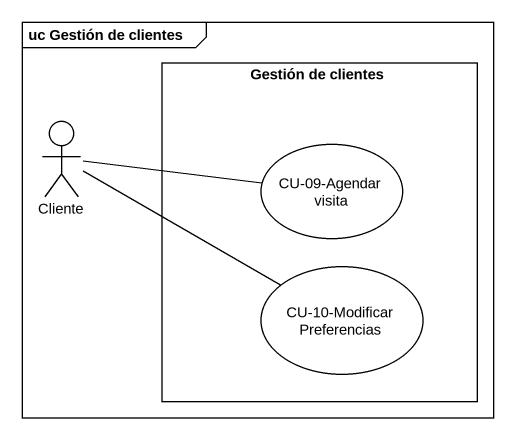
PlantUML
@startuml
mainframe uc Gestión de clientes
rectangle "Gestión de clientes" as Gestión_de_clientes {
  usecase "CU-09-Agendar visita" as CU_09_Agendar_visita
  usecase "CU-10-Modificar Preferencias" as CU_10_Modificar_Preferencias
}
actor Cliente
Cliente -right- CU_09_Agendar_visita
Cliente -right- CU_10_Modificar_Preferencias
@enduml
